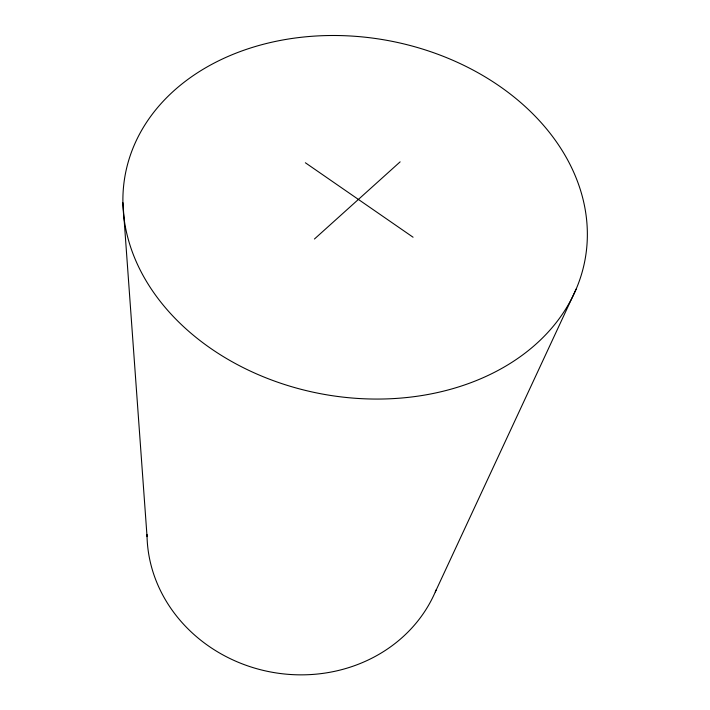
<?xml version="1.0" encoding="UTF-8"?>
<svg xmlns="http://www.w3.org/2000/svg" width="710" height="710" viewBox="0 0 710 710"><rect width="100%" height="100%" fill="white"/><g stroke="black" fill="none" stroke-linecap="round" stroke-linejoin="round"><path stroke-width="1.06" d="M435.292 591.936L576.156 289.077A233.803 179.772 10.4 0 0 306.329 36.751A233.803 179.772 10.4 0 0 182.878 326.005A233.803 179.772 10.4 0 0 576.156 289.077M314.45 239.004L400.129 161.853M305.371 162.767L413.069 237.22M122.901 202.678L147.05 536.618M436.144 589.921A149.695 136.577 10.4 0 1 270.332 671.917A149.695 136.577 10.4 0 1 147.005 534.435"/></g></svg>
